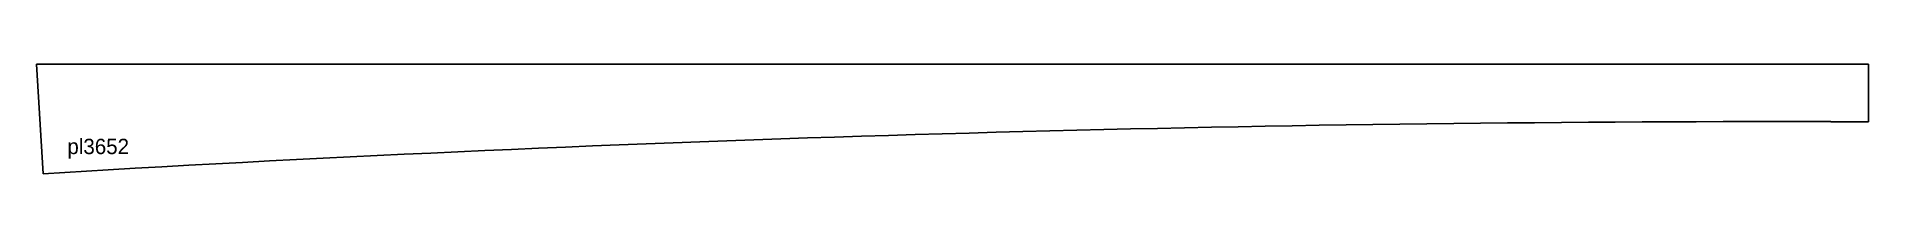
# Model space of a CAD drawing. Extents: x 0 to 119, y 0 to 7.
import ezdxf

# ---------------------------------------------------------------- set-up
doc = ezdxf.new("R2010")
doc.units = 0
doc.header["$MEASUREMENT"] = 0
doc.layers.add('BURN', color=1, linetype='CONTINUOUS')
doc.layers.add('SCRIBE', color=1, linetype='CONTINUOUS')

msp = doc.modelspace()

# ---------------------------------------------------------------- linework, layer by layer
at = {"layer": 'BURN'}
for p, q in [((119.23, 7.14), (0, 7.14)), ((0, 7.14), (0.43, 0)), ((119.23, 3.38), (119.23, 7.14)), ((116.78, 3.39), (119.23, 3.38)), ((0.43, 0), (4.66, 0.25))]:
    msp.add_line(p, q, dxfattribs=at)
msp.add_arc((113.97, -1900.48), 1903.88, 89.9154, 93.29146, dxfattribs=at)

# ---------------------------------------------------------------- texts
at = {"layer": 'SCRIBE'}
msp.add_text('pl3652', height=1, dxfattribs=at).set_placement((2, 1.28))

doc.saveas('drawing.dxf')
